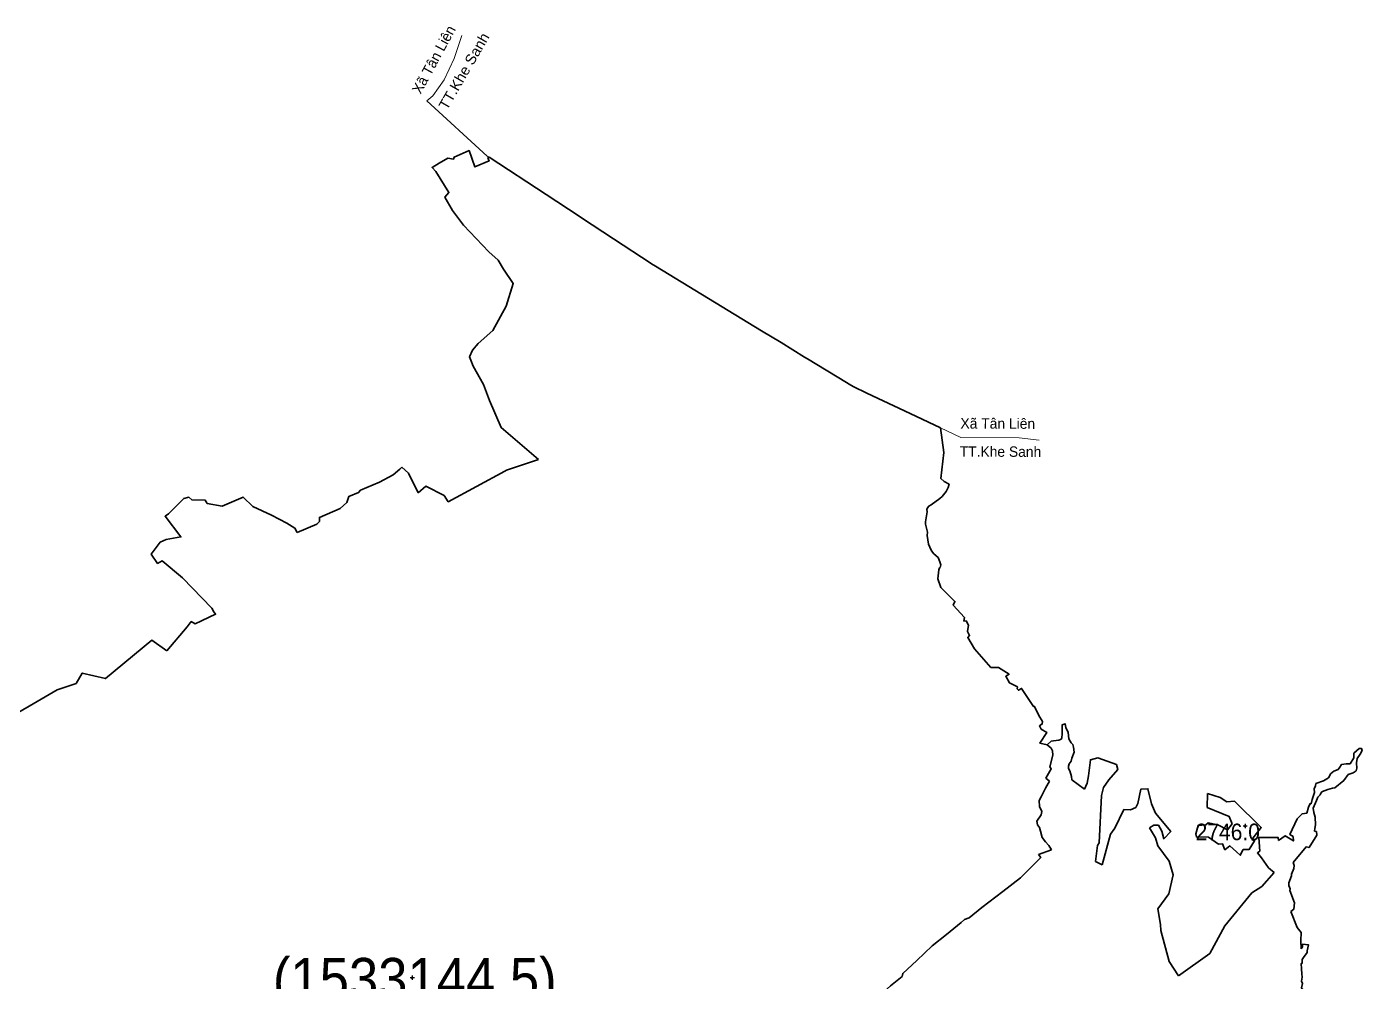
# Model space of a CAD drawing. Header units: metres. Extents: x 546648 to 551024, y 1835016 to 1840902.
# Drawn here: x 548253 to 549866, y 1839748 to 1840902 of the extents above; entities that cross this region are included whole.
import ezdxf
from ezdxf.enums import TextEntityAlignment as Align

# ---------------------------------------------------------------- set-up
doc = ezdxf.new("R2010")
doc.units = ezdxf.units.M
doc.header["$LTSCALE"] = 5
for name, color, linetype, lineweight in [('11', 7, 'Continuous', 25), ('46', 7, 'Continuous', 13), ('50', 7, 'Continuous', 35)]:
    doc.layers.add(name, color=color, linetype=linetype, lineweight=lineweight)
doc.layers.add('52', color=7, linetype='Continuous')

msp = doc.modelspace()

# ---------------------------------------------------------------- hatches: boundary and pattern name
at = {"layer": '11'}
for points in [[(549724.53, 1839936.58, 1), (549723.93, 1839936.58, 1)], [(548719.22, 1839753.35, 1), (548718.62, 1839753.35, 1)]]:
    msp.add_hatch(color=256, dxfattribs=at).paths.add_polyline_path(points)

# ---------------------------------------------------------------- linework, layer by layer
for p, q in [((549722.98, 1839936.58), (549721.73, 1839936.58)), ((549724.23, 1839939.08), (549724.23, 1839937.83)), ((549724.23, 1839935.33), (549724.23, 1839934.08)), ((549726.73, 1839936.58), (549725.48, 1839936.58)), ((548717.67, 1839753.35), (548716.42, 1839753.35)), ((548718.92, 1839755.85), (548718.92, 1839754.6)), ((548718.92, 1839752.1), (548718.92, 1839750.85)), ((548721.42, 1839753.35), (548720.17, 1839753.35))]:
    msp.add_line(p, q, dxfattribs=at)
for points in [[(549724.23, 1839937.83), (549722.98, 1839936.58), (549724.23, 1839935.33), (549725.48, 1839936.58)], [(548718.92, 1839754.6), (548717.67, 1839753.35), (548718.92, 1839752.1), (548720.17, 1839753.35)]]:
    msp.add_lwpolyline(points, close=True, dxfattribs=at)
for centre in [(549724.23, 1839936.58), (548718.92, 1839753.35)]:
    msp.add_circle(centre, 0.3, dxfattribs=at)
at = {"layer": '46'}
for points in [[(548778.79, 1840891.38), (548769.65, 1840863.34), (548757.44, 1840837.83), (548743.61, 1840818.48), (548736.62, 1840812.48)], [(548736.62, 1840812.48), (548809.36, 1840745.54), (549007.29, 1840615.75), (549250.97, 1840467.32), (549356.42, 1840417.39)], [(549475.62, 1840402.58), (549451.5, 1840405.23), (549381.18, 1840405.67), (549356.42, 1840417.39)]]:
    msp.add_lwpolyline(points, dxfattribs=at)
at = {"layer": '50'}
for p, q in [((548832.6, 1840366.11), (548871.07, 1840379.37)), ((549515.18, 1839992.22), (549530.19, 1839981.23)), ((549678.28, 1839958.75), (549678.82, 1839975.8)), ((549592.27, 1839959.03), (549594.91, 1839963.94)), ((549702.97, 1839931.81), (549708.52, 1839939.09)), ((549474.67, 1839902.36), (549490.49, 1839907.86)), ((549431.68, 1839857.36), (549453.18, 1839874.14)), ((549385.6, 1839823.84), (549391.12, 1839825.56)), ((549632.52, 1839772.84), (549643.97, 1839755.45))]:
    msp.add_line(p, q, dxfattribs=at)
for points in [[(548811.23, 1840630.03), (548780.69, 1840662.35), (548767.32, 1840679.9), (548758.21, 1840695.94), (548763.2, 1840701.74), (548747.38, 1840726.91), (548742.84, 1840731.95), (548751.47, 1840737.01), (548761.9, 1840743.12)], [(548761.9, 1840743.12), (548768.8, 1840741.94), (548769.49, 1840744.45), (548787.51, 1840752.27), (548794.26, 1840732.51), (548811.72, 1840739.9), (548810, 1840743.28), (548811.56, 1840744.1), (548880.33, 1840699.01), (548920.24, 1840672.84), (548923.02, 1840671.01), (548961.74, 1840645.62)], [(548961.74, 1840645.62), (549007.29, 1840615.75), (549007.85, 1840615.41), (549012.57, 1840612.53), (549140.61, 1840534.54), (549164.03, 1840520.28), (549192.54, 1840502.91), (549196, 1840500.8), (549243.25, 1840472.03), (549246.27, 1840470.18)], [(548832.18, 1840564.41), (548840.7, 1840591.63), (548829.08, 1840609.09), (548822.58, 1840619.72), (548811.23, 1840630.03)], [(548789.64, 1840499.15), (548787.98, 1840503.31), (548791.52, 1840511.4), (548798.44, 1840519.12), (548816.32, 1840535.12), (548832.18, 1840564.41)], [(548871.07, 1840379.37), (548826.13, 1840417.67), (548812.29, 1840450.24), (548804.75, 1840469.85), (548792.52, 1840491.95), (548789.64, 1840499.15)], [(549246.27, 1840470.18), (549250.97, 1840467.32), (549267.66, 1840459.42), (549319.96, 1840434.66), (549356.42, 1840417.39)], [(549356.42, 1840417.39), (549360.54, 1840387.68), (549356.96, 1840356.36)], [(548580.07, 1840290.87), (548603.79, 1840301.07), (548606.82, 1840304.23), (548606.72, 1840309.26), (548631.96, 1840320), (548639.87, 1840327.43), (548642.38, 1840334.68), (548653.98, 1840339.42), (548656.41, 1840342.26), (548679.51, 1840351.84), (548695.65, 1840360.59), (548703.7, 1840367.42), (548706.39, 1840369.91)], [(548706.39, 1840369.91), (548714.31, 1840362.66), (548726.08, 1840338.98)], [(548726.08, 1840338.98), (548735.1, 1840346.94), (548757.34, 1840335.63), (548762.29, 1840328.14), (548830.53, 1840364.99), (548832.6, 1840366.11)], [(549356.96, 1840356.36), (549361.01, 1840352.65), (549366.84, 1840349.27), (549365.87, 1840345.48), (549363.34, 1840340.63), (549358.4, 1840334.38), (549355.74, 1840332.06), (549345.25, 1840324.59), (549342.33, 1840322.95), (549340.79, 1840320.83), (549340.05, 1840318.69), (549340.38, 1840315.79), (549338.51, 1840303.91), (549338.59, 1840301.1), (549340.67, 1840291.33), (549340.65, 1840287.52), (549342.19, 1840277.09), (549343.71, 1840273.3), (549345.76, 1840268.8), (549348.4, 1840265.43), (549353.55, 1840260.64), (549355.83, 1840255.62), (549356.82, 1840252.08), (549356.04, 1840248.86), (549355.21, 1840248.31), (549354.52, 1840245.75), (549353.24, 1840235.01)], [(548424.79, 1840313.57), (548443.11, 1840332), (548449.03, 1840333.67), (548452.59, 1840330.56), (548469.03, 1840329.93), (548471.44, 1840326.17), (548489.47, 1840322.93), (548514.94, 1840333.8), (548526.27, 1840322.57), (548548.96, 1840311.84), (548567.36, 1840302.13), (548577.13, 1840296.4), (548580.07, 1840290.87)], [(548479.5, 1840195.41), (548476.81, 1840199.81), (548441.67, 1840236.31), (548417.05, 1840256.7), (548411.48, 1840253.7), (548403.73, 1840264.82), (548414.74, 1840279.49), (548421.91, 1840282.73), (548439.61, 1840285.61), (548420.58, 1840310.57), (548424.79, 1840313.57)], [(549353.24, 1840235.01), (549356.83, 1840224.62), (549373.97, 1840207.74), (549371.99, 1840203.18), (549385.35, 1840188.49), (549384.75, 1840183.96), (549387.43, 1840184.24), (549390.44, 1840179), (549389.25, 1840171.61), (549391.62, 1840166.5), (549389.49, 1840164.11), (549397.4, 1840150.55), (549417.14, 1840128.06)], [(548422.46, 1840148.22), (548447, 1840177.27), (548452.02, 1840183.37), (548456.89, 1840180.76), (548481.49, 1840192.33), (548479.5, 1840195.41)], [(548290.13, 1840100.9), (548313, 1840108.6), (548320.56, 1840121.18), (548348.49, 1840114.58), (548404.48, 1840160.93), (548422.46, 1840148.22)], [(549417.14, 1840128.06), (549426.59, 1840127.8), (549439.31, 1840119.8), (549435.39, 1840117.51), (549439.81, 1840109.36), (549449.31, 1840104.51), (549449.26, 1840102.27), (549450.55, 1840100.52), (549454.45, 1840102.72), (549468.84, 1840080.71), (549470.18, 1840081.03), (549475.44, 1840069.83), (549479.78, 1840062.66), (549479.34, 1840059.79), (549476.06, 1840057.36), (549478.03, 1840053.62)], [(548232.36, 1840015.8), (548219.88, 1840038.18), (548218.78, 1840042.97), (548214.75, 1840056.96), (548290.13, 1840100.9)], [(549478.03, 1840053.62), (549484.73, 1840049.6), (549476.66, 1840036.5), (549485.37, 1840034.49)], [(549485.37, 1840034.49), (549490.17, 1840039.22), (549492.96, 1840039.55), (549499.23, 1840040.04), (549501.3, 1840040.97), (549502.83, 1840042.35), (549503.54, 1840048.7), (549503.36, 1840055.29), (549503.58, 1840058.82), (549506.88, 1840060.08), (549507.69, 1840055.53), (549510.51, 1840049.61), (549511.58, 1840041.84), (549513.04, 1840039.22), (549514.18, 1840036.91), (549516.11, 1840034.84), (549517.11, 1840031.78), (549517.84, 1840025.67)], [(549485.37, 1840034.49), (549490.28, 1840030.44), (549491.93, 1840027.25), (549492.2, 1840022.22)], [(549492.2, 1840022.22), (549488.52, 1840007.9), (549490.19, 1840005.44), (549483.72, 1839994.38), (549488.04, 1839990.82)], [(549515.18, 1839992.22), (549514.63, 1839996.4), (549512.85, 1840003.03), (549510.96, 1840006.15), (549511.07, 1840009.02), (549512.02, 1840011.48), (549514.26, 1840014.99), (549515.11, 1840018.46), (549517.84, 1840025.67)], [(549568.89, 1840010.73), (549546.55, 1840018.71), (549537.63, 1840016.49), (549535.06, 1839997.31), (549533.6, 1839988.31), (549530.19, 1839981.23)], [(549808.19, 1839930.27), (549808.61, 1839933.64), (549809.06, 1839937.81), (549808.73, 1839947.27), (549808.12, 1839950.07), (549807.25, 1839952.98), (549806.52, 1839958.3), (549810.26, 1839967.47), (549811.96, 1839971.42), (549814.73, 1839974.2), (549816.12, 1839976.92), (549817.74, 1839978.37), (549824.19, 1839980.61), (549829.59, 1839982.31), (549832.53, 1839982.68), (549843.45, 1839991.62), (549848.73, 1839998.75), (549854.78, 1840000.67), (549858.32, 1840003.36), (549859.25, 1840006.53), (549858.55, 1840012.91), (549859.55, 1840018.28), (549863.1, 1840023.31), (549865.73, 1840027.64), (549864.71, 1840030.37), (549862.06, 1840030.31), (549855.7, 1840024.52), (549855.42, 1840018.92), (549851.02, 1840011.71), (549846.09, 1840011.54), (549840.72, 1840010.88), (549838.59, 1840007.51), (549836.41, 1840004.9), (549831.49, 1840002.68), (549827.27, 1839999.48), (549825.79, 1839996.13), (549824.93, 1839994.69), (549818.93, 1839991.01), (549809.76, 1839987.77), (549809.33, 1839985.22), (549807.55, 1839981.56), (549807.86, 1839977.09), (549805.05, 1839968.58), (549803.84, 1839963.4), (549802.77, 1839963.59), (549800.97, 1839959.15), (549798.71, 1839952.08)], [(549551.54, 1839889.58), (549543.67, 1839893.89), (549546.08, 1839913.18), (549548.18, 1839916.16), (549550.8, 1839973.48), (549553.52, 1839983.1), (549559.82, 1839992.14), (549570.71, 1840004.7), (549568.89, 1840010.73)], [(549488.04, 1839990.82), (549483.26, 1839982.37), (549478.06, 1839972), (549475.61, 1839967.32), (549475.88, 1839959.93), (549478.7, 1839954.24), (549478.12, 1839949.97), (549473.04, 1839942.37), (549473.63, 1839937.85), (549476.08, 1839934.73), (549477.41, 1839930.39), (549479.23, 1839922.82), (549483.39, 1839917.37), (549487.39, 1839913.14), (549490.49, 1839907.86)], [(549608.76, 1839934.48), (549614.28, 1839937.44), (549619.52, 1839937.6), (549623.58, 1839930.38), (549626.08, 1839921.26), (549634.47, 1839930), (549615.96, 1839952.11), (549611.13, 1839963.36), (549607.04, 1839981.65), (549598.34, 1839980.9), (549594.91, 1839963.94)], [(549732.45, 1839920.27), (549743.85, 1839934.61), (549711.42, 1839966.75), (549702.23, 1839965.85), (549694.33, 1839971.15), (549678.82, 1839975.8)], [(549592.27, 1839959.03), (549586.12, 1839956.3), (549578.03, 1839956.4), (549567.04, 1839933.94), (549561.86, 1839926.77), (549551.54, 1839889.58)], [(549678.28, 1839958.75), (549704.99, 1839948.17), (549708.52, 1839939.09)], [(549798.71, 1839952.08), (549793.06, 1839951.47), (549787.19, 1839945.32), (549778.33, 1839926.16), (549782.15, 1839923.74), (549782.67, 1839918.58), (549772.47, 1839924.78), (549764.69, 1839918.88)], [(549618.75, 1839836.56), (549632.39, 1839854.61), (549637.53, 1839877.57), (549632.6, 1839894.09), (549618.87, 1839912.54), (549616.23, 1839922.49), (549608.76, 1839934.48)], [(549702.97, 1839931.81), (549691.26, 1839937.91), (549679.64, 1839940.22), (549676.7, 1839937.97), (549667.53, 1839937.25), (549664.74, 1839927.32), (549665.47, 1839923.34), (549679.94, 1839923.27), (549692.06, 1839914.46), (549697, 1839914.86), (549699.94, 1839907.98), (549705.64, 1839912.61), (549713.83, 1839905.24), (549718.38, 1839901.28), (549721.8, 1839908.09)], [(549721.8, 1839908.09), (549729.29, 1839908.31), (549735.67, 1839918.76), (549732.45, 1839920.27)], [(549764.69, 1839918.88), (549764.24, 1839922.69), (549740.73, 1839922.69), (549741.88, 1839906.22)], [(549782.39, 1839892.44), (549797.97, 1839911.39), (549801.5, 1839910.44), (549811.05, 1839925.35), (549810.33, 1839929.8), (549808.19, 1839930.27)], [(549474.67, 1839902.36), (549477.54, 1839898.45), (549453.18, 1839874.14)], [(549741.88, 1839906.22), (549740.82, 1839905.19), (549739.19, 1839904.02), (549743.9, 1839898.07), (549752.67, 1839885.9), (549759.17, 1839880.27)], [(549782.95, 1839885.35), (549783.47, 1839888.8), (549782.39, 1839892.44)], [(549759.17, 1839880.27), (549744.52, 1839863.54), (549732.58, 1839855.9), (549699.63, 1839816.07), (549681.67, 1839782.69), (549643.97, 1839755.45)], [(549782.95, 1839885.35), (549780.12, 1839878.34), (549780.35, 1839876.34), (549777.25, 1839868.14)], [(549431.68, 1839857.36), (549406.55, 1839838.22), (549391.12, 1839825.56)], [(549778.16, 1839858.77), (549778.78, 1839860.59), (549777.18, 1839864.87), (549777.25, 1839868.14)], [(549779.62, 1839833.39), (549782.9, 1839836.07), (549783.97, 1839843.63), (549778.16, 1839858.77)], [(549385.6, 1839823.84), (549381.35, 1839819.99), (549363.65, 1839805.68), (549346.6, 1839791.81), (549327.93, 1839774.3), (549311.01, 1839758.58), (549310.3, 1839754.96), (549296.23, 1839743.76), (549265.48, 1839715.6), (549254.9, 1839707.64), (549248.96, 1839707.15)], [(549632.52, 1839772.84), (549622.45, 1839810.27), (549622.29, 1839817.54), (549618.75, 1839836.56)], [(549792.09, 1839788.15), (549791.55, 1839798.2), (549792.13, 1839807.95), (549787.1, 1839813.86), (549779.62, 1839833.39)], [(549795.08, 1839736.95), (549792.48, 1839740.96), (549793.6, 1839746.46), (549792.34, 1839749.01), (549792.67, 1839751.55), (549793.16, 1839754.12), (549792.89, 1839758.09), (549792.18, 1839764.21), (549792.1, 1839770.67), (549793, 1839770.72), (549793.35, 1839775.31), (549794.8, 1839777.96), (549799.01, 1839783.68), (549799.18, 1839785.93), (549800.85, 1839792.94), (549793.73, 1839794.06), (549793.47, 1839790.66), (549792.09, 1839788.15)]]:
    msp.add_lwpolyline(points, dxfattribs=at)

# ---------------------------------------------------------------- texts
at = {"layer": '46'}
for s, rotation, p in [('Xã Tân Liên', 61.534, (548750.39, 1840859.27)), ('Xã Tân Liên', 359.725, (549425.7, 1840416.4)), ('TT.Khe Sanh', 359.857, (549428.94, 1840382.45))]:
    msp.add_text(s, height=12.5, rotation=rotation, dxfattribs=at).set_placement(p, align=Align.CENTER)
at = {"layer": '46', "width": 1.05}
msp.add_text('TT.Khe Sanh', height=12.5, rotation=59.98, dxfattribs=at).set_placement((548786.77, 1840845.07), align=Align.CENTER)
at = {"layer": '52', "width": 0.95}
for s, height, p in [('2746.0', 20, (549703.36, 1839919.46)), ('2746.0', 20, (549703.36, 1839919.46)), ('(1533144.5)', 50, (548721.92, 1839727.24))]:
    msp.add_text(s, height=height, dxfattribs=at).set_placement(p, align=Align.CENTER)

doc.saveas('drawing.dxf')
